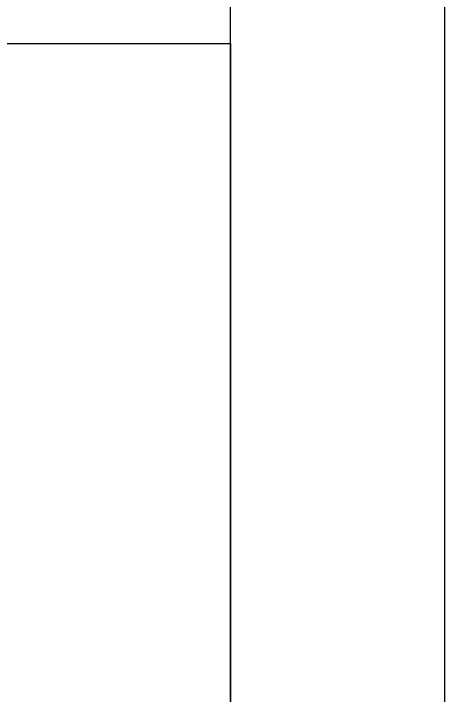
# Model space of a CAD drawing. Extents: x -125 to 152, y -90 to 100.
# Drawn here: x 147.71 to 151.74, y -62.35 to -55.98 of the extents above; entities that cross this region are included whole.
import ezdxf

# ---------------------------------------------------------------- set-up
doc = ezdxf.new("R2010")
doc.units = 0

msp = doc.modelspace()

# ---------------------------------------------------------------- linework, layer by layer
for p, q in [((151.7437, 99.7488), (151.7437, -90.2581)), ((149.7437, -88.2581), (149.7437, 97.7488)), ((41.7435, -56.2582), (149.7437, -56.2582)), ((149.7437, -56.2582), (149.7437, -88.2581)), ((149.7437, -56.2582), (149.7437, -56.2582))]:
    msp.add_line(p, q)

doc.saveas('drawing.dxf')
